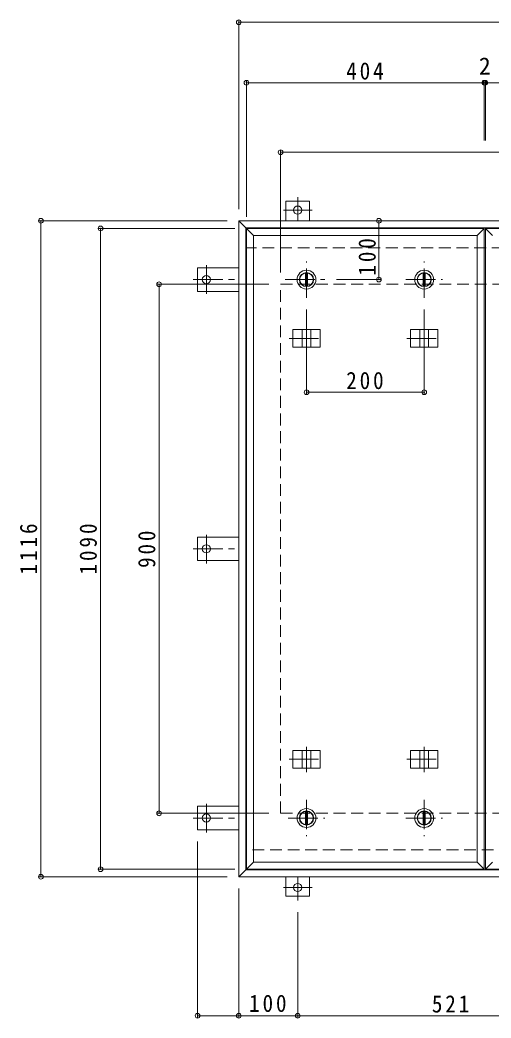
# Model space of a CAD drawing. Units: millimetres on the paper, enlarged 2 times, with parts at other scales. Extents: x -524 to 522, y -392 to 364.
# Drawn here: x -490.8 to -330.8, y -63.5 to 276.1 of the extents above; entities that cross this region are included whole.
import ezdxf
from ezdxf.enums import TextEntityAlignment as Align

# ---------------------------------------------------------------- set-up
doc = ezdxf.new("R2010")
doc.units = ezdxf.units.MM
doc.header["$LTSCALE"] = 2
doc.header["$PDMODE"] = 32
doc.header["$PDSIZE"] = 1.6
doc.linetypes.add('CHAIN1', pattern=[8, 5, -1, 1, -1])
doc.linetypes.add('DASHED2', pattern=[3, 2, -1])
for name, color, linetype, lineweight in [('0-1_躯体', 2, 'DASHED2', 9), ('0-2_仕上', 4, 'Continuous', 9), ('0-3_建具', 4, 'Continuous', 9), ('0-C_084', 2, 'Continuous', 9), ('0-E_090', 3, 'Continuous', 9), ('0-F_092', 7, 'Continuous', 9)]:
    doc.layers.add(name, color=color, linetype=linetype, lineweight=lineweight)
doc.styles.add('ＭＳ ゴシック', font='')
doc.styles.get('ＭＳ ゴシック').set_extended_font_data('MS Gothic')

msp = doc.modelspace()

# ---------------------------------------------------------------- linework, layer by layer
at = {"layer": '0-1_躯体'}
for p, q in [((-170.47, 198.585), (-414.07, 198.585)), ((-402.27, 186.185), (-182.27, 186.185)), ((-402.27, 6.185), (-402.27, 186.185)), ((-402.27, 6.185), (-182.27, 6.185)), ((-251.87, -6.215), (-414.07, -6.215))]:
    msp.add_line(p, q, dxfattribs=at)
at = {"layer": '0-2_仕上'}
for p, q in [((-413.87, 205.185), (-333.07, 205.185)), ((-411.47, 202.785), (-413.87, 205.185)), ((-413.87, -12.815), (-413.87, 205.185)), ((-335.47, 202.785), (-333.07, 205.185)), ((-333.07, -12.815), (-333.07, 205.185)), ((-332.67, 205.185), (-251.87, 205.185)), ((-330.27, 202.785), (-332.67, 205.185)), ((-332.67, -12.815), (-332.67, 205.185)), ((-411.47, 202.785), (-335.47, 202.785)), ((-411.47, -10.415), (-411.47, 202.785)), ((-335.47, -10.415), (-335.47, 202.785))]:
    msp.add_line(p, q, dxfattribs=at)
for points in [[(-411.47, -10.415), (-413.87, -12.815), (-333.07, -12.815)], [(-411.47, -10.415), (-335.47, -10.415), (-333.07, -12.815)], [(-330.27, -10.415), (-332.67, -12.815), (-251.87, -12.815)]]:
    msp.add_lwpolyline(points, dxfattribs=at)
at = {"layer": '0-3_建具', "color": 2}
for p, q in [((-168.07, 207.785), (-416.47, 207.785)), ((-416.47, 207.785), (-414.07, 205.385)), ((-416.47, -15.415), (-416.47, 207.785)), ((-170.47, 205.385), (-414.07, 205.385)), ((-414.07, -13.015), (-414.07, 205.385)), ((-416.47, -15.415), (-414.07, -13.015)), ((-170.47, -13.015), (-414.07, -13.015)), ((-168.07, -15.415), (-416.47, -15.415))]:
    msp.add_line(p, q, dxfattribs=at)
at = {"layer": '0-3_建具'}
for p, q in [((-398.087, 170.785), (-388.852, 170.785)), ((-398.087, 170.785), (-398.087, 164.785)), ((-394.97, 170.785), (-394.97, 164.785)), ((-391.97, 170.785), (-391.97, 164.785)), ((-388.852, 170.785), (-388.852, 164.785)), ((-358.087, 170.785), (-348.852, 170.785)), ((-358.087, 170.785), (-358.087, 164.785)), ((-354.97, 170.785), (-354.97, 164.785)), ((-351.97, 170.785), (-351.97, 164.785)), ((-348.852, 170.785), (-348.852, 164.785)), ((-398.087, 164.785), (-388.852, 164.785)), ((-358.087, 164.785), (-348.852, 164.785)), ((-398.087, 21.585), (-398.087, 27.585)), ((-398.087, 27.585), (-388.852, 27.585)), ((-394.97, 21.585), (-394.97, 27.585)), ((-391.97, 21.585), (-391.97, 27.585)), ((-388.852, 21.585), (-388.852, 27.585)), ((-358.087, 21.585), (-358.087, 27.585)), ((-358.087, 27.585), (-348.852, 27.585)), ((-354.97, 21.585), (-354.97, 27.585)), ((-351.97, 21.585), (-351.97, 27.585)), ((-348.852, 21.585), (-348.852, 27.585)), ((-398.087, 21.585), (-388.852, 21.585)), ((-358.087, 21.585), (-348.852, 21.585))]:
    msp.add_line(p, q, dxfattribs=at)
at = {"layer": '0-3_建具', "linetype": 'CHAIN1'}
for p, q in [((-393.47, 172.208), (-393.47, 163.56)), ((-353.47, 172.208), (-353.47, 163.56)), ((-399.351, 167.785), (-387.588, 167.785)), ((-359.351, 167.785), (-347.588, 167.785)), ((-393.47, 20.161), (-393.47, 28.809)), ((-353.47, 20.161), (-353.47, 28.809)), ((-399.351, 24.585), (-387.588, 24.585)), ((-359.351, 24.585), (-347.588, 24.585))]:
    msp.add_line(p, q, dxfattribs=at)
at = {"layer": '0-C_084', "linetype": 'CHAIN1'}
for p, q in [((-393.47, 181.585), (-393.47, 193.985)), ((-353.47, 181.585), (-353.47, 193.985)), ((-400.67, 187.785), (-387.27, 187.785)), ((-359.67, 187.785), (-347.27, 187.785)), ((-393.47, 10.785), (-393.47, -1.615)), ((-353.47, 10.785), (-353.47, -1.615)), ((-399.67, 4.585), (-387.27, 4.585)), ((-359.67, 4.585), (-347.27, 4.585))]:
    msp.add_line(p, q, dxfattribs=at)
at = {"layer": '0-C_084'}
for p, q in [((-393.77, 190.065), (-393.77, 185.504)), ((-393.17, 190.065), (-393.17, 185.504)), ((-353.77, 190.065), (-353.77, 185.504)), ((-353.17, 190.065), (-353.17, 185.504)), ((-393.77, 2.304), (-393.77, 6.865)), ((-393.17, 2.304), (-393.17, 6.865)), ((-353.77, 2.304), (-353.77, 6.865)), ((-353.17, 2.304), (-353.17, 6.865))]:
    msp.add_line(p, q, dxfattribs=at)
for centre, radius in [((-393.47, 187.785), 3.2), ((-393.47, 187.785), 2.4), ((-353.47, 187.785), 3.2), ((-353.47, 187.785), 2.4), ((-393.47, 187.785), 2.3), ((-353.47, 187.785), 2.3), ((-393.47, 4.585), 3.2), ((-393.47, 4.585), 2.4), ((-393.47, 4.585), 2.3), ((-353.47, 4.585), 3.2), ((-353.47, 4.585), 2.4), ((-353.47, 4.585), 2.3)]:
    msp.add_circle(centre, radius, dxfattribs=at)
at = {"layer": '0-E_090'}
for p, q in [((-400.47, 207.785), (-400.47, 214.425)), ((-392.47, 214.425), (-400.47, 214.425)), ((-392.47, 207.785), (-392.47, 214.425)), ((-416.47, 191.785), (-430.51, 191.785)), ((-430.51, 191.785), (-430.51, 183.785)), ((-416.47, 183.785), (-430.51, 183.785)), ((-430.51, 92.185), (-430.51, 100.185)), ((-416.47, 100.185), (-430.51, 100.185)), ((-416.47, 92.185), (-430.51, 92.185)), ((-430.51, 0.585), (-430.51, 8.585)), ((-416.47, 8.585), (-430.51, 8.585)), ((-416.47, 0.585), (-430.51, 0.585)), ((-400.47, -15.415), (-400.47, -22.055)), ((-392.47, -15.415), (-392.47, -22.055)), ((-392.47, -22.055), (-400.47, -22.055))]:
    msp.add_line(p, q, dxfattribs=at)
at = {"layer": '0-E_090', "linetype": 'CHAIN1'}
for p, q in [((-396.47, 215.856), (-396.47, 207.825)), ((-391.502, 211.425), (-401.279, 211.425)), ((-427.51, 192.753), (-427.51, 182.975)), ((-431.941, 187.785), (-416.47, 187.785)), ((-427.51, 91.217), (-427.51, 100.994)), ((-431.941, 96.185), (-416.47, 96.185)), ((-427.51, -0.383), (-427.51, 9.394)), ((-431.941, 4.585), (-416.47, 4.585)), ((-396.47, -23.487), (-396.47, -15.455)), ((-391.502, -19.055), (-401.279, -19.055))]:
    msp.add_line(p, q, dxfattribs=at)
at = {"layer": '0-E_090'}
for centre in [(-396.47, 211.425), (-427.51, 187.785), (-427.51, 96.185), (-427.51, 4.585), (-396.47, -19.055)]:
    msp.add_circle(centre, 1.4, dxfattribs=at)
at = {"layer": '0-F_092'}
for p, q in [((-416.47, 275.927), (-416.47, 211.785)), ((-416.47, 275.327), (-168.07, 275.327)), ((-413.87, 255.369), (-413.87, 209.185)), ((-413.87, 254.769), (-333.07, 254.769)), ((-333.07, 255.369), (-333.07, 235.167)), ((-333.07, 254.769), (-332.67, 254.769)), ((-332.67, 255.369), (-332.67, 235.167)), ((-332.67, 254.769), (-251.87, 254.769)), ((-402.27, 231.728), (-402.27, 190.185)), ((-402.27, 231.128), (-182.27, 231.128)), ((-484.35, 207.785), (-420.47, 207.785)), ((-483.75, 207.785), (-483.75, -15.415)), ((-368.876, 207.785), (-368.876, 187.785)), ((-464.061, 205.185), (-417.87, 205.185)), ((-463.461, -12.815), (-463.461, 205.185)), ((-368.276, 187.785), (-383.27, 187.785)), ((-444.171, 186.185), (-406.27, 186.185)), ((-443.571, 6.185), (-443.571, 186.185)), ((-393.47, 148.849), (-393.47, 177.585)), ((-353.47, 148.849), (-353.47, 177.585)), ((-393.47, 149.449), (-353.47, 149.449)), ((-444.171, 6.185), (-406.27, 6.185)), ((-430.51, -63.267), (-430.51, -3.415)), ((-464.061, -12.815), (-417.87, -12.815)), ((-484.35, -15.415), (-420.47, -15.415)), ((-416.47, -63.267), (-416.47, -19.415)), ((-396.47, -63.267), (-396.47, -27.487)), ((-430.51, -62.667), (-416.47, -62.667)), ((-416.47, -62.667), (-396.47, -62.667)), ((-396.47, -62.667), (-292.27, -62.667))]:
    msp.add_line(p, q, dxfattribs=at)
for p in [(-416.47, 275.327), (-413.87, 254.769), (-333.07, 254.769), (-332.67, 254.769), (-402.27, 231.128), (-483.75, 207.785), (-368.876, 207.785), (-463.461, 205.185), (-443.571, 186.185), (-368.876, 187.785), (-393.47, 149.449), (-353.47, 149.449), (-443.571, 6.185), (-463.461, -12.815), (-483.75, -15.415), (-430.51, -62.667), (-416.47, -62.667), (-396.47, -62.667)]:
    msp.add_point(p, dxfattribs=at)

# ---------------------------------------------------------------- texts
at = {"layer": '0-F_092', "color": 2, "style": 'ＭＳ ゴシック'}
msp.add_text('2', height=5.865, dxfattribs=at).set_placement((-334.87, 255.769), align=Align.BOTTOM_LEFT)
at = {"layer": '0-F_092', "color": 2, "char_height": 5.865, "attachment_point": 7, "style": 'ＭＳ ゴシック'}
for s, insert in [('\\T1.27;\\W0.9;404', (-379.97, 255.769)), ('\\T1.27;\\W0.9;200', (-379.97, 150.449)), ('\\T1.27;\\W0.9;100', (-412.97, -61.467)), ('\\T1.27;\\W0.9;521', (-350.87, -61.667))]:
    msp.add_mtext(s, dxfattribs=dict(at, insert=insert))
at = {"layer": '0-F_092', "color": 2, "char_height": 5.865, "attachment_point": 7, "rotation": 90, "style": 'ＭＳ ゴシック'}
for s, insert in [('\\T1.27;\\W0.9;100', (-369.876, 189.164)), ('\\T1.28;\\W0.9;1116', (-484.95, 87.435)), ('\\T1.28;\\W0.9;1090', (-464.661, 87.435)), ('\\T1.27;\\W0.9;900', (-444.771, 89.685))]:
    msp.add_mtext(s, dxfattribs=dict(at, insert=insert))

doc.saveas('drawing.dxf')
